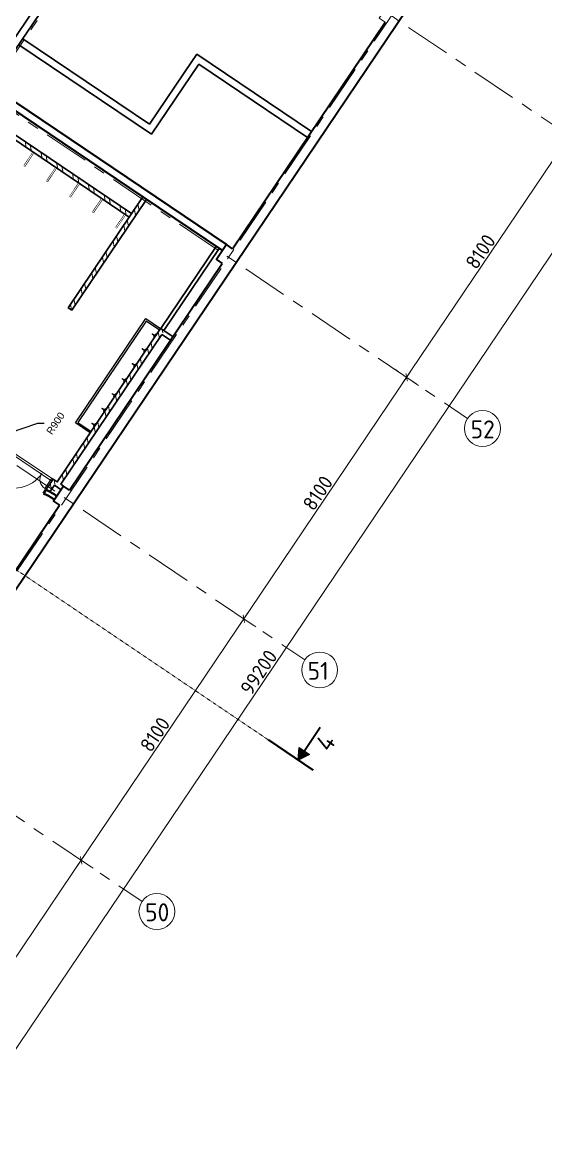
# Model space of a CAD drawing. Header units: millimetres. Extents: x -813692 to 807431, y 0 to 1813163.
# Drawn here: x 111682 to 126258, y 852099 to 882879 of the extents above; entities that cross this region are included whole.
import ezdxf

# ---------------------------------------------------------------- set-up
doc = ezdxf.new("R2010")
doc.units = ezdxf.units.MM
doc.set_wipeout_variables(frame=1)
for name, pattern in [('KRST_Штрих__ш0_5 п0_5_', [1.0584, 0.5292, -0.5292]), ('Wipeout_Contour', [1000, 0, -1000]), ('Линия сетки', [22.225, 12.7, -3.175, 3.175, -3.175])]:
    doc.linetypes.add(name, pattern=pattern)
for name, color, linetype, lineweight in [('A-ANNO-DIMS', 7, 'Continuous', 9), ('KR_0.35', 252, 'Continuous', 35), ('S-GRID', 252, 'Continuous', 9), ('АР_блоки200', 252, 'Continuous', 30), ('АР_двери', 252, 'Continuous', 0), ('АР_кирпич250', 252, 'Continuous', 30), ('АР_кирпичные перегородки 120', 252, 'Continuous', 30), ('АР_монолит', 252, 'Continuous', 50), ('АР_Площади', 252, 'Continuous', 0), ('АР_сущ. стены', 252, 'Continuous', 30), ('АР_тонкая линия', 252, 'Continuous', 5)]:
    doc.layers.add(name, color=color, linetype=linetype, lineweight=lineweight)
for name, color, linetype in [('АР_обшивка коробов', 252, 'Continuous'), ('Ар_разрез секция В', 252, 'Continuous'), ('АР_Сантехника', 252, 'Continuous'), ('В1', 7, 'Continuous')]:
    doc.layers.add(name, color=color, linetype=linetype)
doc.styles.add('GOST 2.304', font='')
doc.styles.add('ISOCPEUR_1', font='isocpeur.ttf', dxfattribs={"height": 200})
doc.styles.add('СГЕНЕРИР_СТИЛЬ_1', font='arial.ttf')
doc.styles.get('GOST 2.304').set_extended_font_data('GOST Common')
doc.dimstyles.new('М-200', dxfattribs={"dimtxt": 400, "dimasz": 160, "dimexe": 200, "dimexo": 400, "dimgap": 50, "dimtad": 1, "dimdec": 0, "dimzin": 0, "dimdsep": 46, "dimtxsty": 'GOST 2.304', "dimblk": 'ARCHTICK', "dimcen": 180, "dimdle": 200, "dimadec": 0, "dimazin": 0, "dimtfac": 1, "dimtdec": 0, "dimtmove": 1, "dimatfit": 0, "dimfxl": 1, "dimtolj": 1, "dimtzin": 0, "dimarcsym": 0})
doc.dimstyles.new('СГЕНЕРИР_СТИЛЬ__21', dxfattribs={"dimtxt": 200, "dimasz": 183.574879, "dimexe": 0.18, "dimexo": 40, "dimgap": 0, "dimtad": 1, "dimtih": 1, "dimtoh": 1, "dimdec": 0, "dimzin": 0, "dimdsep": 46, "dimtxsty": 'СГЕНЕРИР_СТИЛЬ_1', "dimblk": 'ARROWHEAD_5', "dimblk1": 'ARROWHEAD_5', "dimblk2": 'ARROWHEAD_5', "dimcen": 0.09, "dimclrd": 7, "dimclre": 7, "dimclrt": 7, "dimazin": 0, "dimtfac": 1, "dimtdec": 4, "dimtmove": 0, "dimatfit": 3, "dimfxl": 1, "dimtolj": 1, "dimtzin": 0, "dimarcsym": 0})
pattern_1 = [(101, (-1241.95, 1181845.07), (-368.1102, -71.55337), []), (101, (-1143.1, 1181991.62), (-368.1102, -71.55337), [])]

# ---------------------------------------------------------------- blocks, each defined once
blk = doc.blocks.new('КР_подвал')
at = {"layer": 'KR_0.35', "ltscale": 200}
for points in [[(251583, 91527), (307390, 174265), (377983, 126649), (322176, 43911)], [(354891, 92951), (359141, 99252)], [(354891, 92951), (354725, 93063), (354446, 92648), (354612, 92536)], [(350362, 86236), (354612, 92536)], [(350362, 86236), (350196, 86347), (349916, 85933), (350082, 85821)], [(345832, 79520), (350082, 85821)]]:
    blk.add_lwpolyline(points, dxfattribs=at)
blk = doc.blocks.new('ARROWHEAD_5')
at = {"linetype": 'Continuous', "lineweight": 0}
blk.add_hatch(color=0, dxfattribs=at).paths.add_polyline_path([(-1, 0.2679), (0, 0), (-1, -0.2679)])
at = {"color": 0, "linetype": 'Continuous', "lineweight": 0}
blk.add_line((0, 0), (-1, 0), dxfattribs=at)
blk = doc.blocks.new('*D304')
at = {"layer": 'Defpoints', "color": 0, "linetype": 'Continuous', "transparency": 16777216}
for p in [(111146, 871389), (111997, 871682)]:
    blk.add_point(p, dxfattribs=at)
at = {"layer": 'В1', "color": 7, "linetype": 'Continuous', "lineweight": -2, "transparency": 16777216}
for p, q in [((112112, 871721), (111319, 871448)), ((112296, 871721), (112112, 871721))]:
    blk.add_line(p, q, dxfattribs=at)
at = {"layer": 'В1', "color": 7, "linetype": 'Continuous', "lineweight": -2, "transparency": 16777216, "xscale": 183.5748792270531, "yscale": 183.5748792270531, "zscale": 183.5748792270531, "rotation": 198.9984708741138}
blk.add_blockref('ARROWHEAD_5', (111146, 871389), dxfattribs=at)
at = {"layer": 'В1', "color": 7, "linetype": 'Continuous', "lineweight": 0, "transparency": 16777216, "insert": (112612, 871721), "char_height": 200, "attachment_point": 5, "rotation": 56, "style": 'СГЕНЕРИР_СТИЛЬ_1'}
blk.add_mtext('\\A1;R900', dxfattribs=at)
blk = doc.blocks.new('Панель Сантехнической Перегородки 27')
at = {"layer": 'АР_Сантехника', "linetype": 'Continuous', "lineweight": 0}
for p, q in [((17, 19), (17, 25)), ((18, 8), (17, 19)), ((18, 0), (18, 8)), ((73, 0), (72, 25)), ((119, 0), (118, 25)), ((176, 0), (176, 25)), ((223, 0), (222, 25)), ((256, 21), (256, 25)), ((256, 10), (256, 21)), ((257, 0), (256, 10)), ((310, 0), (309, 25)), ((357, 0), (355, 25)), ((416, 5), (416, 25)), ((416, 0), (416, 5))]:
    blk.add_line(p, q, dxfattribs=at)
at = {"layer": 'АР_Сантехника', "linetype": 'Continuous', "lineweight": 0, "flags": 128}
blk.add_lwpolyline([(450, 0), (450, 25), (0, 25), (0, 0)], close=True, dxfattribs=at)
at = {"linetype": 'Wipeout_Contour', "lineweight": 0, "ltscale": 925.933607}
blk.add_wipeout([(450, 0), (450, 25), (0, 25), (0, 0)], dxfattribs=at).dxf.layer = 'АР_Сантехника'
blk = doc.blocks.new('_ArchTick')
at = {"color": 0, "linetype": 'ByBlock', "const_width": 0.15}
blk.add_lwpolyline([(-0.5, -0.5), (0.5, 0.5)], dxfattribs=at)
blk = doc.blocks.new('*D87')
at = {"layer": 'A-ANNO-DIMS', "color": 0, "lineweight": -2, "transparency": 16777216}
for p, q in [((-58313, -144493), (-53560, -137446)), ((-53340, -137836), (-53506, -137724)), ((-57869, -144551), (-58035, -144439))]:
    blk.add_line(p, q, dxfattribs=at)
at = {"layer": 'Defpoints', "color": 0, "lineweight": 30, "transparency": 16777216}
for p in [(-53671, -137612), (-53671, -137612), (-58201, -144327)]:
    blk.add_point(p, dxfattribs=at)
at = {"layer": 'A-ANNO-DIMS', "color": 0, "lineweight": -2, "transparency": 16777216, "xscale": 160, "yscale": 160, "zscale": 160}
for p, rotation in [((-53671, -137612), 55.99999854218571), ((-58201, -144327), 235.9999985421857)]:
    blk.add_blockref('_ArchTick', p, dxfattribs=dict(at, rotation=rotation))
at = {"layer": 'A-ANNO-DIMS', "color": 0, "transparency": 16777216, "insert": (-56143, -140830), "char_height": 400, "attachment_point": 5, "rotation": 56, "style": 'GOST 2.304'}
blk.add_mtext('\\A1;8100', dxfattribs=at)
blk = doc.blocks.new('*D88')
at = {"layer": 'A-ANNO-DIMS', "color": 0, "lineweight": -2, "transparency": 16777216}
for p, q in [((-53783, -137778), (-49030, -130731)), ((-48810, -131120), (-48976, -131009)), ((-53340, -137836), (-53506, -137724))]:
    blk.add_line(p, q, dxfattribs=at)
at = {"layer": 'Defpoints', "color": 0, "lineweight": 30, "transparency": 16777216}
for p in [(-49142, -130897), (-49142, -130897), (-53671, -137612)]:
    blk.add_point(p, dxfattribs=at)
at = {"layer": 'A-ANNO-DIMS', "color": 0, "lineweight": -2, "transparency": 16777216, "xscale": 160, "yscale": 160, "zscale": 160}
for p, rotation in [((-49142, -130897), 55.99999854218701), ((-53671, -137612), 235.999998542187)]:
    blk.add_blockref('_ArchTick', p, dxfattribs=dict(at, rotation=rotation))
at = {"layer": 'A-ANNO-DIMS', "color": 0, "transparency": 16777216, "insert": (-51614, -134114), "char_height": 400, "attachment_point": 5, "rotation": 56, "style": 'GOST 2.304'}
blk.add_mtext('\\A1;8100', dxfattribs=at)
blk = doc.blocks.new('*D89')
at = {"layer": 'A-ANNO-DIMS', "color": 0, "lineweight": -2, "transparency": 16777216}
for p, q in [((-49254, -131062), (-44501, -124016)), ((-44944, -123958), (-44778, -124070)), ((-49473, -130673), (-49308, -130785))]:
    blk.add_line(p, q, dxfattribs=at)
at = {"layer": 'Defpoints', "color": 0, "lineweight": 30, "transparency": 16777216}
for p in [(-44612, -124181), (-44612, -124181), (-49142, -130897)]:
    blk.add_point(p, dxfattribs=at)
at = {"layer": 'A-ANNO-DIMS', "color": 0, "lineweight": -2, "transparency": 16777216, "xscale": 160, "yscale": 160, "zscale": 160}
for p, rotation in [((-44612, -124181), 55.99999854218629), ((-49142, -130897), 235.9999985421863)]:
    blk.add_blockref('_ArchTick', p, dxfattribs=dict(at, rotation=rotation))
at = {"layer": 'A-ANNO-DIMS', "color": 0, "transparency": 16777216, "insert": (-47084, -127399), "char_height": 400, "attachment_point": 5, "rotation": 56, "style": 'GOST 2.304'}
blk.add_mtext('\\A1;8100', dxfattribs=at)
blk = doc.blocks.new('*D90')
at = {"layer": 'A-ANNO-DIMS', "color": 0, "lineweight": -2, "transparency": 16777216}
for p, q in [((-44724, -124347), (-39971, -117300)), ((-39751, -117690), (-39917, -117578)), ((-44281, -124405), (-44447, -124293))]:
    blk.add_line(p, q, dxfattribs=at)
at = {"layer": 'Defpoints', "color": 0, "lineweight": 30, "transparency": 16777216}
for p in [(-40083, -117466), (-40083, -117466), (-44612, -124181)]:
    blk.add_point(p, dxfattribs=at)
at = {"layer": 'A-ANNO-DIMS', "color": 0, "lineweight": -2, "transparency": 16777216, "xscale": 160, "yscale": 160, "zscale": 160}
for p, rotation in [((-40083, -117466), 55.99999854218746), ((-44612, -124181), 235.9999985421874)]:
    blk.add_blockref('_ArchTick', p, dxfattribs=dict(at, rotation=rotation))
at = {"layer": 'A-ANNO-DIMS', "color": 0, "transparency": 16777216, "insert": (-42555, -120684), "char_height": 400, "attachment_point": 5, "rotation": 56, "style": 'GOST 2.304'}
blk.add_mtext('\\A1;8100', dxfattribs=at)
blk = doc.blocks.new('*D7')
at = {"layer": 'A-ANNO-DIMS', "color": 0, "lineweight": -2, "transparency": 16777216}
for p, q in [((-593595, -339954), (-537899, -257382)), ((-538342, -257324), (-538177, -257436)), ((-593814, -339565), (-593649, -339677))]:
    blk.add_line(p, q, dxfattribs=at)
at = {"layer": 'Defpoints', "color": 0, "transparency": 16777216}
for p in [(-538011, -257548), (-538011, -257548), (-593483, -339788)]:
    blk.add_point(p, dxfattribs=at)
at = {"layer": 'A-ANNO-DIMS', "color": 0, "lineweight": -2, "transparency": 16777216, "xscale": 160, "yscale": 160, "zscale": 160}
for p, rotation in [((-538011, -257548), 55.99999854218721), ((-593483, -339788), 235.9999985421872)]:
    blk.add_blockref('_ArchTick', p, dxfattribs=dict(at, rotation=rotation))
at = {"layer": 'A-ANNO-DIMS', "color": 0, "transparency": 16777216, "insert": (-565954, -298528), "char_height": 400, "attachment_point": 5, "rotation": 56, "style": 'GOST 2.304'}
blk.add_mtext('\\A1;99200', dxfattribs=at)
blk = doc.blocks.new('Д-1300-ДП-Л')
at = {"layer": 'АР_двери'}
for points in [[(349, -398), (349, 502)], [(-851, -398), (-851, -98)], [(-901, -398), (-851, -398), (-851, -448), (-901, -448), (-901, -398)], [(349, -398), (399, -398), (399, -448), (349, -448), (349, -398)]]:
    blk.add_lwpolyline(points, dxfattribs=at)
for centre, radius, start, end in [((349, -398), 900, 90, 180), ((-851, -398), 300, 0, 90)]:
    blk.add_arc(centre, radius, start, end, dxfattribs=at)
blk = doc.blocks.new('разрез 4-4')
at = {"layer": 'Ар_разрез секция В'}
h = blk.add_hatch(color=256, dxfattribs=at)
h.dxf.hatch_style = 1
h.paths.add_polyline_path([(85051, -54883), (84761, -54688), (84737, -55037)])
at = {"layer": 'Ар_разрез секция В', "linetype": 'KRST_Штрих__ш0_5 п0_5_', "lineweight": 0, "ltscale": 10}
blk.add_lwpolyline([(2914, 154), (83908, -54477)], dxfattribs=at)
at = {"layer": 'Ар_разрез секция В', "lineweight": 35}
blk.add_lwpolyline([(84906, -54786), (85353, -54122)], dxfattribs=at)
at = {"layer": 'Ар_разрез секция В', "lineweight": 40}
blk.add_lwpolyline([(85152, -55315), (83908, -54477)], dxfattribs=at)
at = {"layer": 'Ар_разрез секция В'}
blk.add_lwpolyline([(85051, -54883), (84737, -55037), (84761, -54688), (85051, -54883)], dxfattribs=at)
at = {"layer": 'Ар_разрез секция В', "insert": (85394, -54703), "char_height": 500, "width": 15970.09, "attachment_point": 4, "rotation": 56, "style": 'ISOCPEUR_1'}
blk.add_mtext('\\A1;4', dxfattribs=at)
blk = doc.blocks.new('A$Cb6f24db5')
at = {"lineweight": 0, "ltscale": 600}
h = blk.add_hatch(color=256, dxfattribs=at)
edge = h.paths.add_edge_path()
edge.add_line((10, 23), (11, 14))
edge.add_ellipse((0, 12), major_axis=(-11.2, 0), ratio=1, start_angle=540, end_angle=550.1755, ccw=False)
edge.add_arc((0, 12), 11.2, 269.833, 359.833, ccw=False)
edge.add_line((0, 1), (0, 0))
edge.add_line((0, 0), (8, 0))
edge.add_arc((0, 12), 14.9, 664.5312, 766.3178)
h.paths.add_polyline_path([(0, 0), (-8, 0, 0.152567), (0, -2)])
h.paths.add_polyline_path([(8, 0), (0, 0), (0, -2, 0.152567)])
h.paths.add_polyline_path([(-11, 14), (-10, 23, 0.475833), (-8, 0), (0, 0), (0, 1, -0.46724)])
for p, q in [((-11, 13), (-5, 107)), ((-11, 13), (-5, 107)), ((6, 107), (11, 14)), ((11, 12), (6, 107)), ((11, 14), (11, 12))]:
    blk.add_line(p, q, dxfattribs=at)
for points in [[(-23, 29), (-24, 29), (-24, 29), (-24, 30), (-24, 30), (-24, 30), (-25, 30), (-25, 30), (-25, 30), (-25, 30), (-25, 31), (-25, 31), (-25, 31), (-25, 31), (-26, 31), (-26, 31), (-26, 31), (-26, 31), (-26, 31), (-27, 32), (-27, 32), (-27, 32), (-27, 32), (-28, 32), (-28, 32), (-28, 32), (-28, 32), (-28, 32), (-28, 33), (-29, 33), (-29, 33), (-29, 33), (-29, 33), (-29, 33), (-30, 33), (-30, 33), (-30, 33), (-30, 33), (-30, 33), (-31, 33), (-31, 33), (-31, 33), (-31, 33), (-31, 33), (-32, 33), (-32, 33), (-32, 33), (-32, 33), (-32, 33), (-33, 33), (-33, 33), (-33, 33), (-33, 33), (-34, 33), (-34, 33), (-34, 33), (-34, 33), (-34, 33), (-35, 33), (-35, 33), (-35, 33), (-35, 33), (-36, 33), (-36, 33), (-36, 33), (-36, 33), (-36, 33), (-36, 33), (-37, 33), (-37, 32), (-37, 32), (-37, 32), (-38, 32), (-38, 32), (-38, 32), (-39, 32), (-39, 32), (-39, 31), (-40, 30), (-41, 31), (-41, 30), (-42, 30), (-42, 30), (-42, 30), (-42, 30), (-42, 29), (-43, 29), (-43, 29), (-43, 29), (-43, 28), (-43, 28), (-44, 28), (-44, 28), (-44, 28), (-44, 28), (-44, 28), (-44, 27), (-44, 27), (-44, 27), (-44, 27), (-44, 27), (-44, 26), (-44, 26), (-45, 26), (-45, 26), (-45, 26), (-45, 25), (-45, 25), (-45, 25), (-46, 25), (-46, 25), (-46, 25), (-46, 24), (-46, 24), (-46, 24), (-46, 24), (-46, 24), (-46, 23), (-46, 23), (-46, 23), (-46, 23), (-46, 22), (-46, 22), (-46, 22), (-46, 22), (-47, 22), (-47, 22), (-47, 21), (-47, 21), (-46, 21), (-46, 21), (-46, 20), (-46, 20), (-46, 20), (-46, 20), (-46, 20), (-46, 19), (-46, 19), (-46, 19), (-46, 19), (-47, 18), (-47, 18), (-47, 18), (-47, 18), (-46, 18), (-46, 18), (-46, 17), (-46, 17), (-46, 17), (-46, 17), (-46, 17), (-46, 16), (-46, 16), (-46, 16), (-46, 16), (-46, 15), (-46, 15), (-46, 15), (-46, 15), (-46, 15), (-46, 14), (-45, 14), (-45, 14), (-45, 14), (-45, 14), (-45, 14), (-45, 13), (-44, 13), (-44, 13), (-44, 13), (-44, 13), (-44, 12), (-44, 12), (-44, 12), (-44, 12), (-44, 12), (-44, 11), (-44, 11), (-43, 11), (-43, 11), (-43, 11), (-43, 11), (-43, 11), (-42, 11), (-42, 10), (-42, 10), (-42, 10), (-42, 10), (-42, 10), (-42, 9), (-42, 9), (-42, 9), (-41, 9), (-41, 9), (-41, 9), (-41, 9), (-40, 9), (-40, 9), (-40, 9), (-40, 9), (-40, 8), (-40, 8), (-39, 8), (-39, 8), (-39, 8), (-39, 7), (-39, 7), (-39, 7), (-38, 7), (-38, 7), (-38, 7), (-38, 7), (-38, 7), (-37, 7), (-37, 7), (-37, 7), (-37, 7), (-37, 7), (-36, 7), (-36, 7), (-36, 6), (-36, 6), (-36, 6), (-35, 6), (-35, 6), (-35, 6), (-35, 6), (-35, 7), (-34, 7), (-34, 7), (-34, 7), (-34, 7), (-33, 7), (-33, 6), (-33, 6), (-33, 6), (-33, 6), (-32, 6), (-32, 6), (-32, 6), (-32, 6), (-32, 6), (-31, 6), (-31, 7), (-31, 7), (-31, 7), (-31, 7), (-30, 7), (-30, 7), (-30, 7), (-30, 7), (-29, 7), (-29, 7), (-29, 7), (-29, 7), (-29, 7), (-28, 7), (-28, 7), (-28, 7), (-28, 7), (-28, 8), (-28, 8), (-27, 8), (-27, 8), (-27, 8), (-27, 8), (-27, 8), (-26, 8), (-26, 8), (-26, 8), (-26, 8), (-26, 8), (-25, 8), (-25, 9), (-25, 9), (-25, 9), (-25, 9), (-25, 9), (-25, 10), (-24, 10), (-24, 10), (-24, 10), (-24, 10), (-24, 10), (-23, 10), (-23, 10), (-23, 10), (-23, 11), (-23, 11), (-23, 11), (-23, 11), (-23, 11), (-23, 12), (-22, 12), (-22, 12), (-22, 12), (-22, 12), (-22, 12), (-22, 13), (-21, 13), (-21, 13), (-21, 13), (-21, 13), (-21, 13), (-21, 14), (-21, 14), (-21, 14), (-21, 14), (-21, 14), (-21, 15), (-21, 15), (-21, 15), (-21, 15), (-20, 15), (-20, 16), (-20, 16), (-20, 16), (-20, 16), (-20, 16), (-20, 17), (-20, 17), (-20, 17), (-20, 17), (-20, 17), (-20, 18), (-20, 18), (-20, 18), (-20, 18), (-20, 19), (-20, 19), (-20, 19), (-19, 19), (-19, 19), (-19, 20), (-19, 20), (-19, 20), (-19, 20), (-19, 20), (-20, 21), (-20, 21), (-20, 21), (-20, 21), (-20, 21), (-20, 22), (-20, 22), (-20, 22), (-20, 22), (-20, 23), (-20, 23), (-20, 23), (-20, 23), (-20, 23), (-20, 23), (-20, 24), (-20, 24), (-20, 24), (-20, 24), (-21, 24), (-21, 25), (-21, 25), (-21, 25), (-21, 25), (-21, 25), (-21, 26), (-21, 26), (-21, 26), (-21, 26), (-21, 26), (-21, 27), (-21, 27), (-22, 27), (-22, 27), (-22, 27), (-22, 27), (-22, 27), (-22, 28), (-23, 28), (-23, 28), (-23, 28), (-23, 29), (-23, 29), (-23, 29), (-23, 29), (-23, 29)], [(20, 22), (20, 22), (20, 23), (20, 23), (20, 23), (20, 23), (20, 23), (20, 24), (20, 24), (20, 24), (21, 24), (21, 24), (21, 24), (21, 25), (21, 25), (21, 25), (21, 25), (21, 26), (21, 26), (21, 26), (21, 26), (21, 26), (21, 27), (22, 27), (22, 27), (22, 27), (22, 27), (22, 27), (22, 27), (23, 28), (23, 28), (23, 28), (23, 28), (23, 28), (23, 29), (23, 29), (23, 29), (23, 29), (23, 29), (24, 29), (24, 29), (24, 29), (24, 30), (25, 30), (25, 30), (25, 30), (25, 30), (25, 30), (25, 30), (25, 31), (25, 31), (26, 31), (26, 31), (26, 31), (26, 31), (26, 31), (27, 31), (27, 31), (27, 31), (27, 31), (28, 31), (28, 32), (28, 32), (28, 32), (28, 32), (28, 32), (29, 32), (29, 33), (29, 33), (29, 33), (29, 33), (30, 33), (30, 33), (30, 33), (30, 32), (30, 32), (31, 32), (31, 33), (31, 33), (31, 33), (31, 33), (32, 33), (32, 33), (32, 33), (32, 33), (32, 33), (33, 33), (33, 33), (33, 33), (33, 33), (34, 33), (34, 33), (34, 33), (34, 33), (34, 33), (35, 33), (35, 33), (35, 33), (35, 33), (36, 33), (36, 33), (36, 33), (36, 33), (36, 33), (36, 33), (37, 32), (37, 32), (37, 32), (37, 32), (38, 32), (38, 32), (38, 32), (39, 32), (39, 32), (39, 31), (40, 31), (40, 30), (41, 30), (41, 30), (42, 30), (42, 30), (42, 30), (42, 29), (43, 29), (43, 29), (43, 29), (43, 28), (43, 28), (43, 28), (44, 28), (44, 28), (44, 28), (44, 28), (44, 27), (44, 27), (44, 27), (44, 27), (44, 27), (45, 26), (45, 26), (45, 26), (45, 26), (45, 26), (45, 25), (45, 25), (45, 25), (46, 25), (46, 25), (46, 25), (46, 24), (46, 24), (46, 24), (46, 24), (46, 23), (46, 23), (46, 23), (46, 23), (46, 23), (46, 22), (46, 22), (46, 22), (46, 22), (47, 22), (47, 21), (47, 21), (47, 21), (47, 21), (47, 21), (46, 20), (46, 20), (46, 20), (46, 20), (46, 20), (46, 19), (46, 19), (46, 19), (46, 19), (47, 18), (47, 18), (47, 18), (47, 18), (47, 18), (47, 17), (46, 17), (46, 17), (46, 17), (46, 17), (46, 16), (46, 16), (46, 16), (46, 16), (46, 16), (46, 15), (46, 15), (46, 15), (46, 15), (46, 14), (46, 14), (46, 14), (45, 14), (45, 14), (45, 14), (45, 14), (45, 13), (45, 13), (45, 13), (44, 13), (44, 13), (44, 12), (44, 12), (44, 12), (44, 12), (44, 11), (44, 11), (44, 11), (44, 11), (43, 11), (43, 11), (43, 11), (43, 11), (43, 11), (43, 10), (42, 10), (42, 10), (42, 10), (42, 10), (42, 9), (42, 9), (42, 9), (42, 9), (41, 9), (41, 9), (41, 9), (41, 9), (41, 9), (40, 9), (40, 8), (40, 8), (40, 8), (40, 8), (39, 8), (39, 8), (39, 7), (39, 7), (39, 7), (39, 7), (38, 7), (38, 7), (38, 7), (38, 7), (38, 7), (37, 7), (37, 7), (37, 7), (37, 7), (37, 7), (36, 7), (36, 6), (36, 6), (36, 6), (36, 6), (35, 6), (35, 6), (35, 6), (35, 6), (35, 6), (34, 6), (34, 6), (34, 6), (34, 6), (33, 6), (33, 6), (33, 6), (33, 6), (33, 6), (32, 6), (32, 6), (32, 6), (32, 6), (32, 6), (31, 6), (31, 6), (31, 6), (31, 7), (31, 7), (30, 7), (30, 7), (30, 7), (30, 7), (29, 7), (29, 7), (29, 7), (29, 7), (29, 7), (28, 7), (28, 7), (28, 7), (28, 7), (28, 7), (28, 8), (27, 8), (27, 8), (27, 8), (27, 8), (27, 8), (26, 8), (26, 8), (26, 8), (26, 8), (26, 8), (25, 8), (25, 8), (25, 9), (25, 9), (25, 9), (25, 9), (25, 9), (24, 10), (24, 10), (24, 10), (24, 10), (24, 10), (23, 10), (23, 10), (23, 10), (23, 10), (23, 11), (23, 11), (23, 11), (23, 11), (23, 11), (23, 12), (22, 12), (22, 12), (22, 12), (22, 12), (22, 12), (22, 13), (21, 13), (21, 13), (21, 13), (21, 13), (21, 13), (21, 14), (21, 14), (21, 14), (21, 14), (21, 15), (21, 15), (21, 15), (21, 15), (20, 15), (20, 15), (20, 16), (20, 16), (20, 16), (20, 16), (20, 16), (20, 17), (20, 17), (20, 17), (20, 17), (20, 18), (20, 18), (20, 18), (20, 18), (20, 18), (20, 19), (20, 19), (20, 19), (19, 19), (19, 19), (19, 20), (19, 20), (19, 20), (20, 20), (20, 20), (20, 21), (20, 21), (20, 21), (20, 21), (20, 21), (20, 22), (20, 22)]]:
    blk.add_lwpolyline(points, close=True, dxfattribs=at)
for centre, radius, start, end in [((0, 12), 11.2, 169.6576, 359.833), ((0, 105), 6.03, 24.5113, 155.1547)]:
    blk.add_arc(centre, radius, start, end, dxfattribs=at)
for centre, major_axis, ratio, start_param, end_param in [((0, 12), (-11.2, 0), 1, 6.10559, 9.602373), ((0, 107), (-5.47, 0.02), 0.641024, 3.141593, 6.283185)]:
    blk.add_ellipse(centre, major_axis=major_axis, ratio=ratio, start_param=start_param, end_param=end_param, dxfattribs=at)
blk = doc.blocks.new('A$C4a28efe4')
at = {"layer": 'АР_Сантехника'}
for points in [[(0, 0), (-415, 280), (1542, 3182), (1957, 2902), (0, 0)], [(1649, 2446), (1929, 2861), (1555, 3112), (-345, 293), (28, 41)]]:
    blk.add_lwpolyline(points, dxfattribs=at)
at = {"layer": 'АР_Сантехника', "xscale": -1, "rotation": 56.01325714338311}
for p in [(1816, 2695), (1536, 2281), (1257, 1866), (977, 1452), (698, 1037), (418, 623), (139, 208)]:
    blk.add_blockref('A$Cb6f24db5', p, dxfattribs=at)
blk = doc.blocks.new('Оси200')
at = {"layer": 'S-GRID', "linetype": 'Линия сетки', "ltscale": 100}
for p, q in [((-116416.5, -65978.6), (-38387.2, -118610.1)), ((-120946, -72693.8), (-42916.6, -125325.3)), ((-29148.8, -76085.7), (-89105.7, -164975.4)), ((-125475.4, -79409), (-47446.1, -132040.5)), ((-22433.6, -80615.1), (-82390.5, -169504.8)), ((-130004.9, -86124.2), (-51975.6, -138755.7))]:
    blk.add_line(p, q, dxfattribs=at)
at = {"layer": 'S-GRID'}
for centre in [(-42502.1, -125604.9), (-47031.6, -132320.1), (-51561, -139035.3)]:
    blk.add_circle(centre, 500, dxfattribs=at)
at = {"layer": 'S-GRID', "char_height": 500, "attachment_point": 5, "rotation": 359.9, "style": 'GOST 2.304'}
for s, insert in [('52', (-42494.9, -125628.6)), ('51', (-47074.3, -132343.8)), ('50', (-51553.8, -139059.1))]:
    blk.add_mtext(s, dxfattribs=dict(at, insert=insert))
at = {"layer": 'A-ANNO-DIMS'}
dim = blk.add_aligned_dim(p1=(-76255.4, -173643), p2=(-20783.5, -91402.5), distance=0, dimstyle='М-200', dxfattribs=at)
dim.commit()
dim.dimension.update_dxf_attribs({"geometry": '*D7', "text_midpoint": (-48726.7, -132382.9), "insert": (517227.4, 166145.4)})
for p1, p2, picture, middle in [((-44612.4, -124181.5), (-40083, -117466.3), '*D90', (-42555, -120684.1)), ((-49141.9, -130896.7), (-44612.4, -124181.5), '*D89', (-47084.4, -127399.3)), ((-53671.3, -137611.9), (-49141.9, -130896.7), '*D88', (-51613.9, -134114.5)), ((-58200.8, -144327.1), (-53671.3, -137611.9), '*D87', (-56143.3, -140829.7))]:
    dim = blk.add_aligned_dim(p1=p1, p2=p2, distance=0, dimstyle='М-200', dxfattribs=at)
    dim.commit()
    dim.dimension.update_dxf_attribs({"geometry": picture, "text_midpoint": middle})

msp = doc.modelspace()

# ---------------------------------------------------------------- hatches: boundary and pattern name
at = {"layer": 'АР_кирпичные перегородки 120', "lineweight": 0}
h = msp.add_hatch(dxfattribs=at)
h.set_pattern_fill('ANSI32', color=256, scale=1000, angle=56)
h.set_pattern_definition(pattern_1)
h.paths.add_polyline_path([(114730.2, 877557.8), (109532.1, 881064), (109465, 880964.5), (114663.1, 877458.3)])
h = msp.add_hatch(dxfattribs=at)
h.set_pattern_fill('ANSI32', color=256, scale=1000, angle=56)
h.set_pattern_definition(pattern_1)
h.paths.add_polyline_path([(112786.6, 870064.4), (115636.6, 874289.7), (115536, 874355.1), (112687.1, 870131.5)])
h = msp.add_hatch(dxfattribs=at)
h.set_pattern_fill('ANSI32', color=256, scale=1000, angle=56)
h.set_pattern_definition(pattern_1)
h.paths.add_polyline_path([(112546.2, 870171.3), (112479.1, 870071.8), (112345.7, 869873.9), (112452, 869819.3), (112578.7, 870005.7), (112770.1, 869875.5), (112837.2, 869975.1), (112806.1, 869928.8), (112831.3, 869966.2)])

# ---------------------------------------------------------------- linework, layer by layer
at = {"layer": 'АР_блоки200', "linetype": 'Continuous'}
msp.add_line((111493.1, 882109.8), (113637.8, 885289.4), dxfattribs=at)
at = {"layer": 'АР_блоки200', "linetype": 'Continuous', "flags": 128}
msp.add_lwpolyline([(113639.4, 885291.8), (113473.5, 885403.6), (111327.3, 882221.7)], dxfattribs=at)
at = {"layer": 'АР_кирпич250'}
for p, q in [((111588.4, 882251.1), (115282.6, 879759.3)), ((115228.6, 880037), (111700.2, 882416.9)), ((115282.6, 879759.3), (116598.9, 881710.8)), ((116598.9, 881710.8), (119619.9, 879673.1))]:
    msp.add_line(p, q, dxfattribs=at)
for points in [[(116544.9, 881988.5), (116405.1, 881781.2)], [(119731.7, 879838.9), (116544.9, 881988.5)], [(116405.1, 881781.2), (115228.6, 880037)]]:
    msp.add_lwpolyline(points, dxfattribs=at)
at = {"layer": 'АР_кирпич250', "linetype": 'Continuous', "flags": 128}
msp.add_lwpolyline([(115040.6, 878018), (114663.1, 877458.3)], dxfattribs=at)
at = {"layer": 'АР_кирпичные перегородки 120'}
msp.add_line((113062.7, 874870.9), (112963.2, 874938.1), dxfattribs=at)
at = {"layer": 'АР_кирпичные перегородки 120', "linetype": 'Continuous'}
msp.add_line((112578.7, 870005.7), (112452, 869819.3), dxfattribs=at)
at = {"layer": 'АР_кирпичные перегородки 120', "linetype": 'Continuous', "flags": 128}
for points in [[(109465, 880964.5), (114663.1, 877458.3)], [(114730.2, 877557.8), (109532.1, 881064)], [(112345.7, 869873.9), (112546.2, 870171.3), (112661.4, 870093.6), (115536, 874355.1)], [(112837.2, 869975.1), (112761.1, 870026.4), (115572.3, 874194.3)], [(115472.8, 874261.4), (115473, 874261.2)], [(115539.9, 874360.9), (115881.4, 874130.5)], [(115572.3, 874194.3), (115814.3, 874031)], [(112578.7, 870005.7), (112770.1, 869875.5)]]:
    msp.add_lwpolyline(points, dxfattribs=at)
at = {"layer": 'АР_обшивка коробов', "lineweight": 30}
msp.add_lwpolyline([(117079.2, 876642.9), (115539.8, 874360.7), (115622.7, 874304.8), (117163.1, 876586.5), (117079.2, 876642.9)], dxfattribs=at)
at = {"layer": 'АР_Площади', "ltscale": 0.5}
msp.add_lwpolyline([(119731.7, 879838.9), (116544.9, 881988.5), (115228.6, 880037), (111700.2, 882416.9), (113553.9, 885165), (114265.1, 884685.3), (115946, 887177.3), (117578.5, 886076.1), (117690.5, 886242.2), (115346.8, 887823.1), (115875.1, 888606.4), (116640.3, 889899.5), (116863.4, 890230.2), (123652.2, 885651.1), (122062.1, 883293.8), (119759.1, 884847.2), (119647, 884680.9), (121784.2, 883239.3), (121616.7, 882991.1), (121782.5, 882879.3), (119731.7, 879838.9)], dxfattribs=at)
at = {"layer": 'АР_Площади', "color": 5, "ltscale": 0.5}
msp.add_lwpolyline([(115181, 887934.9), (110533.3, 881044.4)], dxfattribs=at)
at = {"layer": 'АР_Площади', "ltscale": 0.5}
msp.add_lwpolyline([(108473.7, 863148.2), (108307.8, 863259.8, -0.0338007), (108018.9, 863492.7), (107775.4, 863131.6), (106699.5, 863861.1), (107297.8, 864743.5, -0.168268), (107394.3, 866463.2), (102095.9, 870037.2), (103993.8, 872853.8), (109401.4, 869209.8), (109644.1, 869569.7, -0.1234807), (110849.7, 870016.4), (111412.6, 870851.3), (112507, 870113.1), (112277.9, 869773.4, -0.0342852), (112584.3, 869600.1), (112557.8, 869560.7), (112723.5, 869448.7), (108473.6, 863148)], format="xyb", dxfattribs=at)
at = {"layer": 'АР_сущ. стены', "color": 7, "linetype": 'Continuous', "lineweight": 40}
msp.add_line((112345.7, 869873.9), (112277.9, 869773.4), dxfattribs=at)
at = {"layer": 'АР_сущ. стены', "color": 7, "linetype": 'Continuous', "lineweight": 40, "flags": 128}
for points in [[(117366.7, 876690.3), (111066, 880940.1)], [(110954.2, 880774.3), (115040.6, 878018)], [(115040.6, 878018), (117254.9, 876524.5)]]:
    msp.add_lwpolyline(points, dxfattribs=at)
at = {"layer": 'АР_сущ. стены', "color": 7, "linetype": 'Continuous', "lineweight": 40}
for centre, radius, start, end in [((111198.4, 867506.1), 2631.1, 56.47813, 64.14836), ((111168.5, 867455), 2570.2, 56.57262, 64.42714)]:
    msp.add_arc(centre, radius, start, end, dxfattribs=at)
at = {"layer": 'АР_тонкая линия'}
msp.add_line((112546.2, 870171.3), (112645.7, 870104.2), dxfattribs=at)

# ---------------------------------------------------------------- block references
at = {"layer": 'АР_двери', "rotation": 146.3640437112069}
msp.add_blockref('Д-1300-ДП-Л', (111547.9, 870297.4), dxfattribs=at)
at = {"layer": 'АР_монолит'}
msp.add_blockref('КР_подвал', (-237358.6, 783627.7), dxfattribs=at)
at = {"layer": 'АР_Сантехника'}
msp.add_blockref('A$C4a28efe4', (113579.1, 871452.9), dxfattribs=at)

# ---------------------------------------------------------------- dimensions: what is measured, and where the dimension line sits
at = {"layer": 'В1', "color": 7, "linetype": 'Continuous', "lineweight": 0}
dim = msp.add_radius_dim(center=(111996.9, 871681.5), mpoint=(111145.9, 871388.6), dimstyle='СГЕНЕРИР_СТИЛЬ__21', dxfattribs=at)
dim.commit()
dim.dimension.update_dxf_attribs({"geometry": '*D304', "text_midpoint": (112611.9, 871721.2), "dimtype": 164, "text_rotation": 56})

# ---------------------------------------------------------------- next in the draw order: block references
at = {"layer": 'АР_Сантехника', "linetype": 'Continuous', "lineweight": 0, "zscale": 1000, "rotation": 236.0000008166325}
for p in [(111987.3, 879263.2), (112617.8, 878837.8), (113258.8, 878405.5), (113899.7, 877973.2), (114540.7, 877540.9)]:
    msp.add_blockref('Панель Сантехнической Перегородки 27', p, dxfattribs=at)

# ---------------------------------------------------------------- next in the draw order: hatches: boundary and pattern name
at = {"layer": 'АР_кирпичные перегородки 120', "lineweight": 0}
h = msp.add_hatch(dxfattribs=at)
h.set_pattern_fill('ANSI32', color=256, scale=1000, angle=56)
h.set_pattern_definition(pattern_1)
h.paths.add_polyline_path([(115140.5, 877951.4), (113062.7, 874870.9), (112963.2, 874938.1), (115040.3, 878017.5)])

# ---------------------------------------------------------------- next in the draw order: linework, layer by layer
at = {"layer": 'АР_кирпичные перегородки 120', "linetype": 'Continuous', "flags": 128}
for points in [[(112963.2, 874938.1), (115040.6, 878018)], [(115140.1, 877950.9), (113062.7, 874870.9)]]:
    msp.add_lwpolyline(points, dxfattribs=at)
at = {"layer": 'АР_Площади', "ltscale": 0.5}
for points in [[(117532.5, 876578.4), (110817.3, 881107.9), (111588.4, 882251.1), (115282.6, 879759.3), (116598.9, 881710.8), (119619.9, 879673.1), (117532.7, 876578.6)], [(109465, 880964.5), (114663.1, 877458.3), (112963.2, 874938.1), (113062.7, 874870.9), (115140.1, 877950.9), (117079.2, 876642.9), (112661.4, 870093.6), (111444.8, 870899)]]:
    msp.add_lwpolyline(points, dxfattribs=at)

# ---------------------------------------------------------------- next in the draw order: block references
at = {"layer": 'A-ANNO-DIMS', "color": 18, "lineweight": 0, "true_color": 0x000000}
msp.add_blockref('Оси200', (166995, 997181.2), dxfattribs=at)
at = {"layer": 'Ар_разрез секция В'}
msp.add_blockref('разрез 4-4', (34626.8, 917393.8), dxfattribs=at)

doc.saveas('drawing.dxf')
